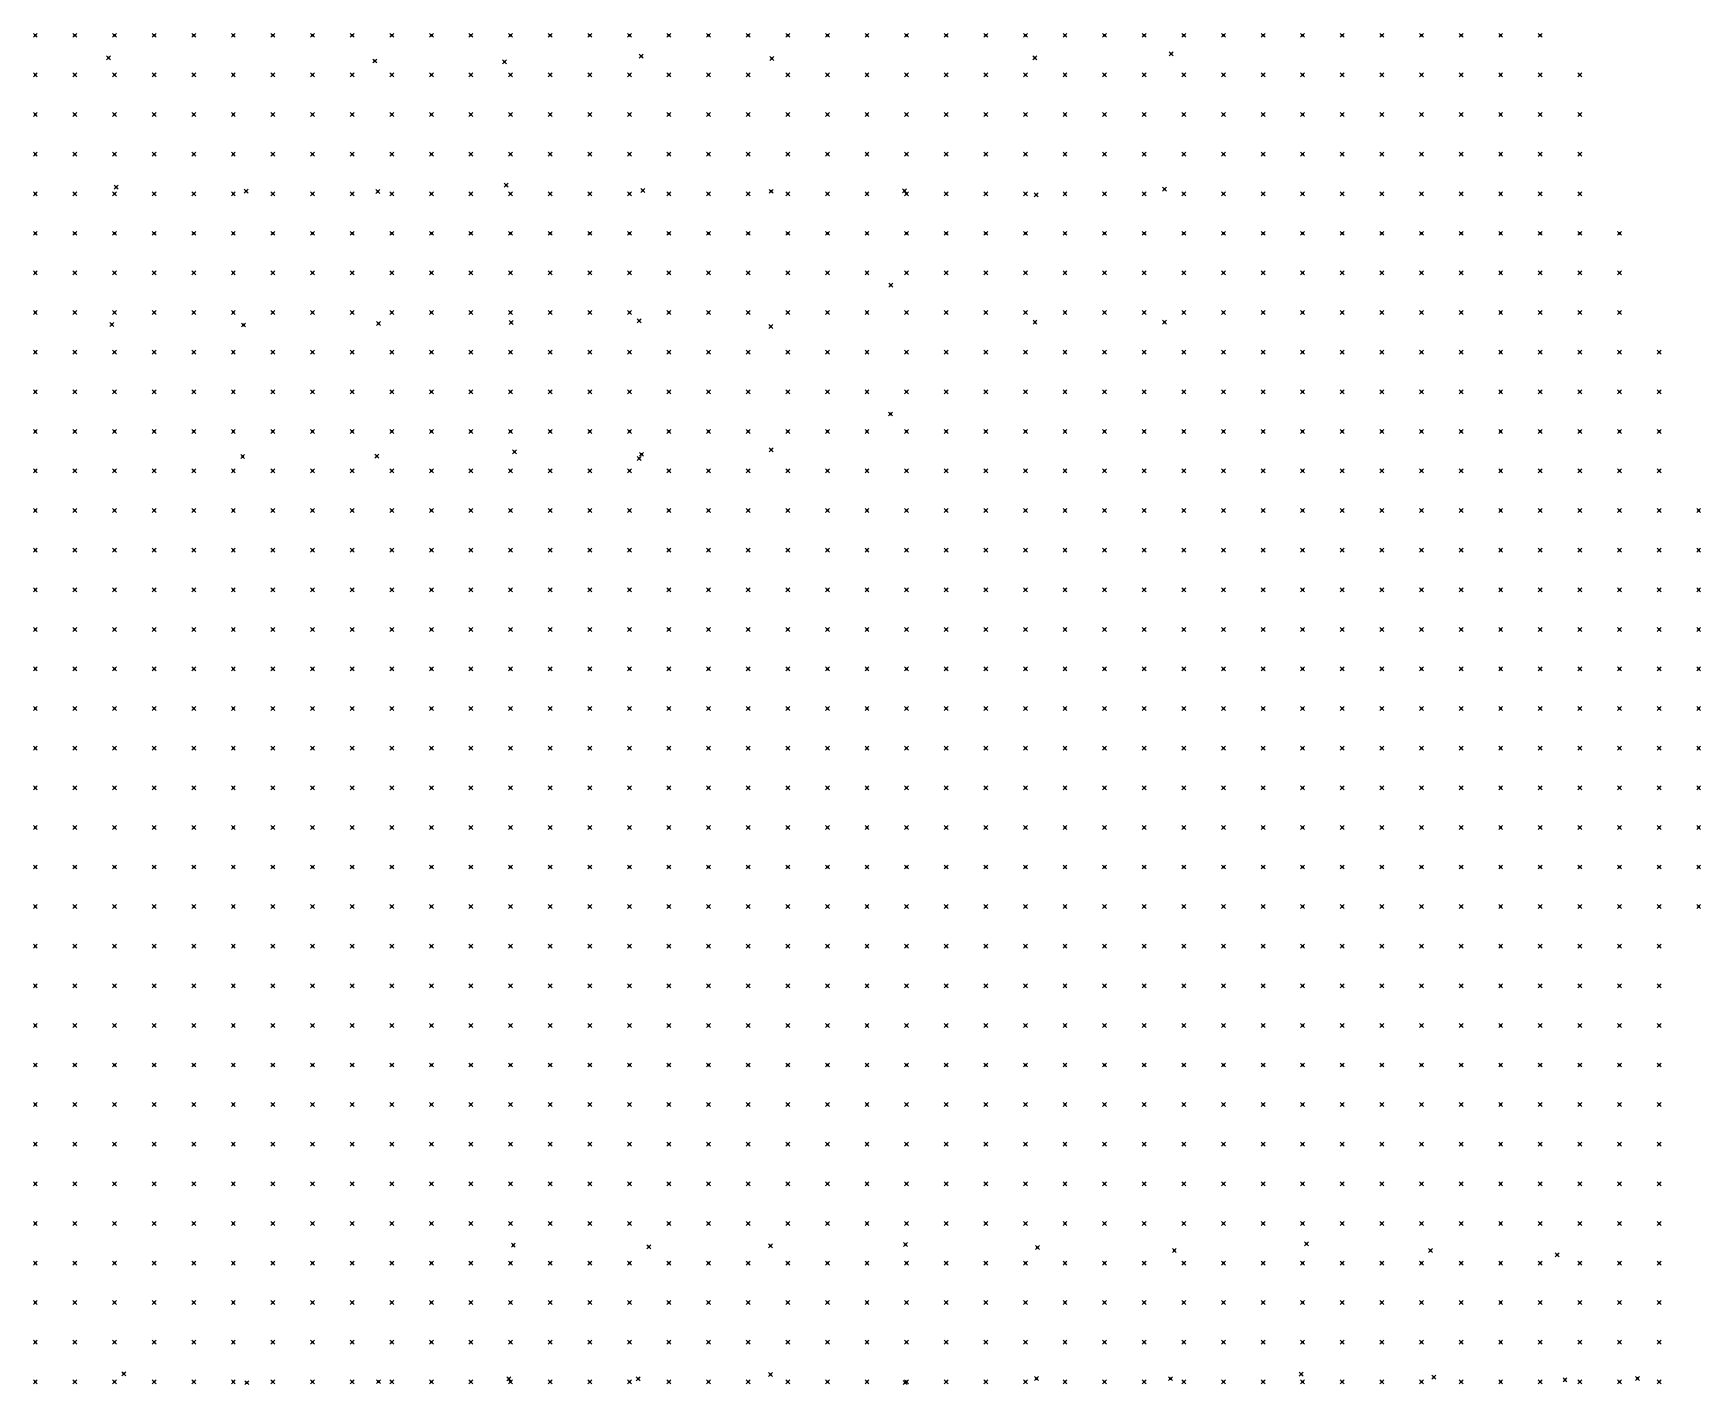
# Model space of a CAD drawing. Header units: metres. Extents: x 441556 to 446409, y 432338 to 461058.
# Drawn here: x 443396.5 to 443522.8, y 448149.8 to 448252.1 of the extents above; entities that cross this region are included whole.
import ezdxf

# ---------------------------------------------------------------- set-up
doc = ezdxf.new("R2010")
doc.units = ezdxf.units.M
doc.header["$MEASUREMENT"] = 0
doc.header["$PDMODE"] = 35
doc.header["$PDSIZE"] = 0.15
doc.layers.add('DTM-NOK-RevN_LIDAR_co_lidar', color=91, linetype='Continuous', lineweight=0)
doc.layers.add('DTM-NOK-RevN_RTK', color=32, linetype='Continuous', lineweight=0)

msp = doc.modelspace()

# ---------------------------------------------------------------- linework, layer by layer
at = {"layer": 'DTM-NOK-RevN_LIDAR_co_lidar'}
for p in [(443396.695, 448251.968, 361.968), (443399.694, 448251.968, 363.061), (443402.693, 448251.968, 364.188), (443405.693, 448251.968, 365.464), (443408.692, 448251.968, 366.957), (443411.691, 448251.968, 368.564), (443414.691, 448251.968, 370.202), (443417.69, 448251.968, 371.798), (443420.689, 448251.968, 373.206), (443423.689, 448251.968, 374.307), (443426.688, 448251.968, 375.161), (443429.687, 448251.968, 375.958), (443432.687, 448251.968, 376.821), (443435.686, 448251.968, 377.701), (443438.685, 448251.968, 378.447), (443441.685, 448251.968, 379.208), (443444.684, 448251.968, 379.969), (443447.683, 448251.968, 380.744), (443450.683, 448251.968, 381.725), (443453.682, 448251.968, 382.54), (443456.681, 448251.968, 383.34), (443459.681, 448251.968, 384.156), (443462.68, 448251.968, 384.916), (443465.679, 448251.968, 385.804), (443468.679, 448251.968, 386.634), (443471.678, 448251.968, 387.516), (443474.677, 448251.968, 388.41), (443477.677, 448251.968, 389.252), (443480.676, 448251.968, 390.251), (443483.675, 448251.968, 391.274), (443486.675, 448251.968, 392.497), (443489.674, 448251.968, 393.888), (443492.674, 448251.968, 394.958), (443495.673, 448251.968, 396.043), (443498.672, 448251.968, 397.14), (443501.672, 448251.968, 398.194), (443504.671, 448251.968, 399.199), (443507.67, 448251.968, 399.999), (443510.67, 448251.968, 400.725), (443396.695, 448248.969, 362.081), (443399.694, 448248.969, 363.104), (443402.693, 448248.969, 364.262), (443405.693, 448248.969, 365.648), (443408.692, 448248.969, 367.174), (443411.691, 448248.969, 368.805), (443414.691, 448248.969, 370.52), (443417.69, 448248.969, 372.075), (443420.689, 448248.969, 373.272), (443423.689, 448248.969, 374.31), (443426.688, 448248.969, 375.316), (443429.687, 448248.969, 376.207), (443432.687, 448248.969, 377.141), (443435.686, 448248.969, 377.954), (443438.685, 448248.969, 378.751), (443441.685, 448248.969, 379.498), (443444.684, 448248.969, 380.206), (443447.683, 448248.969, 381.096), (443450.683, 448248.969, 381.969), (443453.682, 448248.969, 382.766), (443456.681, 448248.969, 383.62), (443459.681, 448248.969, 384.504), (443462.68, 448248.969, 385.383), (443465.679, 448248.969, 386.327), (443468.679, 448248.969, 387.163), (443471.678, 448248.969, 387.996), (443474.677, 448248.969, 388.905), (443477.677, 448248.969, 389.796), (443480.676, 448248.969, 390.928), (443483.675, 448248.969, 392.151), (443486.675, 448248.969, 393.239), (443489.674, 448248.969, 394.371), (443492.674, 448248.969, 395.55), (443495.673, 448248.969, 396.703), (443498.672, 448248.969, 397.848), (443501.672, 448248.969, 398.843), (443504.671, 448248.969, 399.667), (443507.67, 448248.969, 400.102), (443510.67, 448248.969, 400.92), (443513.669, 448248.969, 401.935), (443396.695, 448245.969, 362.245), (443399.694, 448245.969, 363.327), (443402.693, 448245.969, 364.56), (443405.693, 448245.969, 365.959), (443408.692, 448245.969, 367.392), (443411.691, 448245.969, 368.949), (443414.691, 448245.969, 370.599), (443417.69, 448245.969, 372.035), (443420.689, 448245.969, 373.174), (443423.689, 448245.969, 374.219), (443426.688, 448245.969, 375.229), (443429.687, 448245.969, 376.195), (443432.687, 448245.969, 377.198), (443435.686, 448245.969, 378.085), (443438.685, 448245.969, 378.915), (443441.685, 448245.969, 379.717), (443444.684, 448245.969, 380.579), (443447.683, 448245.969, 381.411), (443450.683, 448245.969, 382.376), (443453.682, 448245.969, 383.097), (443456.681, 448245.969, 383.952), (443459.681, 448245.969, 384.868), (443462.68, 448245.969, 385.82), (443465.679, 448245.969, 386.747), (443468.679, 448245.969, 387.672), (443471.678, 448245.969, 388.65), (443474.677, 448245.969, 389.637), (443477.677, 448245.969, 390.657), (443480.676, 448245.969, 391.797), (443483.675, 448245.969, 392.92), (443486.675, 448245.969, 393.973), (443489.674, 448245.969, 395.098), (443492.674, 448245.969, 396.239), (443495.673, 448245.969, 397.295), (443498.672, 448245.969, 398.338), (443501.672, 448245.969, 399.162), (443504.671, 448245.969, 399.618), (443507.67, 448245.969, 400.354), (443510.67, 448245.969, 401.493), (443513.669, 448245.969, 402.369), (443396.695, 448242.97, 362.599), (443399.694, 448242.97, 363.71), (443402.693, 448242.97, 364.953), (443405.693, 448242.97, 366.307), (443408.692, 448242.97, 367.649), (443411.691, 448242.97, 369.086), (443414.691, 448242.97, 370.545), (443417.69, 448242.97, 371.836), (443420.689, 448242.97, 372.945), (443423.689, 448242.97, 373.966), (443426.688, 448242.97, 374.973), (443429.687, 448242.97, 376.028), (443432.687, 448242.97, 377.165), (443435.686, 448242.97, 378.269), (443438.685, 448242.97, 379.217), (443441.685, 448242.97, 380.095), (443444.684, 448242.97, 380.863), (443447.683, 448242.97, 381.751), (443450.683, 448242.97, 382.699), (443453.682, 448242.97, 383.561), (443456.681, 448242.97, 384.436), (443459.681, 448242.97, 385.393), (443462.68, 448242.97, 386.36), (443465.679, 448242.97, 387.298), (443468.679, 448242.97, 388.265), (443471.678, 448242.97, 389.216), (443474.677, 448242.97, 390.275), (443477.677, 448242.97, 391.386), (443480.676, 448242.97, 392.503), (443483.675, 448242.97, 393.584), (443486.675, 448242.97, 394.638), (443489.674, 448242.97, 395.726), (443492.674, 448242.97, 396.797), (443495.673, 448242.97, 397.732), (443498.672, 448242.97, 398.446), (443501.672, 448242.97, 399.069), (443504.671, 448242.97, 400.009), (443507.67, 448242.97, 401.082), (443510.67, 448242.97, 402.024), (443513.669, 448242.97, 402.747), (443396.695, 448239.971, 362.861), (443399.694, 448239.971, 364.025), (443402.693, 448239.971, 365.306), (443405.693, 448239.971, 366.594), (443408.692, 448239.971, 367.864), (443411.691, 448239.971, 369.13), (443414.691, 448239.971, 370.409), (443417.69, 448239.971, 371.608), (443420.689, 448239.971, 372.677), (443423.689, 448239.971, 373.689), (443426.688, 448239.971, 374.686), (443429.687, 448239.971, 375.728), (443432.687, 448239.971, 376.954), (443435.686, 448239.971, 378.315), (443438.685, 448239.971, 379.42), (443441.685, 448239.971, 380.425), (443444.684, 448239.971, 381.341), (443447.683, 448239.971, 382.23), (443450.683, 448239.971, 383.065), (443453.682, 448239.971, 383.925), (443456.681, 448239.971, 384.804), (443459.681, 448239.971, 385.773), (443462.68, 448239.971, 386.804), (443465.679, 448239.971, 387.906), (443468.679, 448239.971, 388.913), (443471.678, 448239.971, 389.832), (443474.677, 448239.971, 390.895), (443477.677, 448239.971, 392.036), (443480.676, 448239.971, 393.143), (443483.675, 448239.971, 394.204), (443486.675, 448239.971, 395.2), (443489.674, 448239.971, 396.152), (443492.674, 448239.971, 397.045), (443495.673, 448239.971, 397.746), (443498.672, 448239.971, 398.494), (443501.672, 448239.971, 399.738), (443504.671, 448239.971, 400.736), (443507.67, 448239.971, 401.654), (443510.67, 448239.971, 402.397), (443513.669, 448239.971, 402.999), (443396.695, 448236.971, 363.103), (443399.694, 448236.971, 364.37), (443402.693, 448236.971, 365.654), (443405.693, 448236.971, 366.833), (443408.692, 448236.971, 368.027), (443411.691, 448236.971, 369.203), (443414.691, 448236.971, 370.383), (443417.69, 448236.971, 371.466), (443420.689, 448236.971, 372.434), (443423.689, 448236.971, 373.422), (443426.688, 448236.971, 374.459), (443429.687, 448236.971, 375.546), (443432.687, 448236.971, 376.787), (443435.686, 448236.971, 378.308), (443438.685, 448236.971, 379.569), (443441.685, 448236.971, 380.775), (443444.684, 448236.971, 381.759), (443447.683, 448236.971, 382.611), (443450.683, 448236.971, 383.433), (443453.682, 448236.971, 384.309), (443456.681, 448236.971, 385.358), (443459.681, 448236.971, 386.301), (443462.68, 448236.971, 387.425), (443465.679, 448236.971, 388.538), (443468.679, 448236.971, 389.572), (443471.678, 448236.971, 390.53), (443474.677, 448236.971, 391.588), (443477.677, 448236.971, 392.674), (443480.676, 448236.971, 393.711), (443483.675, 448236.971, 394.657), (443486.675, 448236.971, 395.542), (443489.674, 448236.971, 396.365), (443492.674, 448236.971, 397.023), (443495.673, 448236.971, 397.757), (443498.672, 448236.971, 398.927), (443501.672, 448236.971, 400.199), (443504.671, 448236.971, 401.117), (443507.67, 448236.971, 401.871), (443510.67, 448236.971, 402.592), (443513.669, 448236.971, 403.23), (443516.668, 448236.971, 403.825), (443396.695, 448233.972, 363.188), (443399.694, 448233.972, 364.519), (443402.693, 448233.972, 365.802), (443405.693, 448233.972, 366.887), (443408.692, 448233.972, 368.025), (443411.691, 448233.972, 369.239), (443414.691, 448233.972, 370.431), (443417.69, 448233.972, 371.459), (443420.689, 448233.972, 372.387), (443423.689, 448233.972, 373.345), (443426.688, 448233.972, 374.385), (443429.687, 448233.972, 375.563), (443432.687, 448233.972, 376.813), (443435.686, 448233.972, 378.361), (443438.685, 448233.972, 379.855), (443441.685, 448233.972, 381.112), (443444.684, 448233.972, 382.188), (443447.683, 448233.972, 382.979), (443450.683, 448233.972, 383.797), (443453.682, 448233.972, 384.759), (443456.681, 448233.972, 385.862), (443459.681, 448233.972, 386.918), (443462.68, 448233.972, 388.113), (443465.679, 448233.972, 389.19), (443468.679, 448233.972, 390.18), (443471.678, 448233.972, 391.129), (443474.677, 448233.972, 392.093), (443477.677, 448233.972, 393.137), (443480.676, 448233.972, 394.137), (443483.675, 448233.972, 394.981), (443486.675, 448233.972, 395.812), (443489.674, 448233.972, 396.472), (443492.674, 448233.972, 396.975), (443495.673, 448233.972, 398.029), (443498.672, 448233.972, 399.372), (443501.672, 448233.972, 400.401), (443504.671, 448233.972, 401.256), (443507.67, 448233.972, 401.961), (443510.67, 448233.972, 402.633), (443513.669, 448233.972, 403.329), (443516.668, 448233.972, 403.979), (443396.695, 448230.973, 363.138), (443399.694, 448230.973, 364.494), (443402.693, 448230.973, 365.736), (443405.693, 448230.973, 366.87), (443408.692, 448230.973, 368.069), (443411.691, 448230.973, 369.373), (443414.691, 448230.973, 370.637), (443417.69, 448230.973, 371.702), (443420.689, 448230.973, 372.729), (443423.689, 448230.973, 373.831), (443426.688, 448230.973, 374.89), (443429.687, 448230.973, 376.03), (443432.687, 448230.973, 377.378), (443435.686, 448230.973, 378.875), (443438.685, 448230.973, 380.314), (443441.685, 448230.973, 381.395), (443444.684, 448230.973, 382.543), (443447.683, 448230.973, 383.396), (443450.683, 448230.973, 384.261), (443453.682, 448230.973, 385.242), (443456.681, 448230.973, 386.264), (443459.681, 448230.973, 387.379), (443462.68, 448230.973, 388.586), (443465.679, 448230.973, 389.673), (443468.679, 448230.973, 390.659), (443471.678, 448230.973, 391.503), (443474.677, 448230.973, 392.388), (443477.677, 448230.973, 393.421), (443480.676, 448230.973, 394.386), (443483.675, 448230.973, 395.164), (443486.675, 448230.973, 395.937), (443489.674, 448230.973, 396.513), (443492.674, 448230.973, 397.084), (443495.673, 448230.973, 398.353), (443498.672, 448230.973, 399.452), (443501.672, 448230.973, 400.362), (443504.671, 448230.973, 401.2), (443507.67, 448230.973, 401.962), (443510.67, 448230.973, 402.697), (443513.669, 448230.973, 403.358), (443516.668, 448230.973, 403.976), (443396.695, 448227.973, 362.71), (443399.694, 448227.973, 364.321), (443402.693, 448227.973, 365.67), (443405.693, 448227.973, 366.934), (443408.692, 448227.973, 368.233), (443411.691, 448227.973, 369.675), (443414.691, 448227.973, 371.092), (443417.69, 448227.973, 372.316), (443420.689, 448227.973, 373.529), (443423.689, 448227.973, 374.756), (443426.688, 448227.973, 375.792), (443429.687, 448227.973, 376.831), (443432.687, 448227.973, 378.12), (443435.686, 448227.973, 379.5), (443438.685, 448227.973, 380.718), (443441.685, 448227.973, 381.711), (443444.684, 448227.973, 382.78), (443447.683, 448227.973, 383.714), (443450.683, 448227.973, 384.571), (443453.682, 448227.973, 385.497), (443456.681, 448227.973, 386.527), (443459.681, 448227.973, 387.543), (443462.68, 448227.973, 388.877), (443465.679, 448227.973, 389.919), (443468.679, 448227.973, 390.828), (443471.678, 448227.973, 391.602), (443474.677, 448227.973, 392.449), (443477.677, 448227.973, 393.416), (443480.676, 448227.973, 394.368), (443483.675, 448227.973, 395.254), (443486.675, 448227.973, 395.946), (443489.674, 448227.973, 396.406), (443492.674, 448227.973, 397.149), (443495.673, 448227.973, 398.328), (443498.672, 448227.973, 399.171), (443501.672, 448227.973, 400.054), (443504.671, 448227.973, 400.95), (443507.67, 448227.973, 401.792), (443510.67, 448227.973, 402.638), (443513.669, 448227.973, 403.301), (443516.668, 448227.973, 403.859), (443519.668, 448227.973, 404.397), (443396.695, 448224.974, 362.127), (443399.694, 448224.974, 364.067), (443402.693, 448224.974, 365.587), (443405.693, 448224.974, 367.024), (443408.692, 448224.974, 368.47), (443411.691, 448224.974, 370.09), (443414.691, 448224.974, 371.698), (443417.69, 448224.974, 373.095), (443420.689, 448224.974, 374.362), (443423.689, 448224.974, 375.53), (443426.688, 448224.974, 376.538), (443429.687, 448224.974, 377.517), (443432.687, 448224.974, 378.654), (443435.686, 448224.974, 379.825), (443438.685, 448224.974, 380.785), (443441.685, 448224.974, 381.747), (443444.684, 448224.974, 382.723), (443447.683, 448224.974, 383.671), (443450.683, 448224.974, 384.495), (443453.682, 448224.974, 385.397), (443456.681, 448224.974, 386.384), (443459.681, 448224.974, 387.33), (443462.68, 448224.974, 388.488), (443465.679, 448224.974, 389.646), (443468.679, 448224.974, 390.464), (443471.678, 448224.974, 391.214), (443474.677, 448224.974, 392.111), (443477.677, 448224.974, 393.086), (443480.676, 448224.974, 394.062), (443483.675, 448224.974, 395.079), (443486.675, 448224.974, 395.734), (443489.674, 448224.974, 396.097), (443492.674, 448224.974, 396.869), (443495.673, 448224.974, 397.673), (443498.672, 448224.974, 398.138), (443501.672, 448224.974, 398.895), (443504.671, 448224.974, 400.062), (443507.67, 448224.974, 401.249), (443510.67, 448224.974, 402.319), (443513.669, 448224.974, 403.089), (443516.668, 448224.974, 403.671), (443519.668, 448224.974, 404.069), (443396.695, 448221.975, 361.548), (443399.694, 448221.975, 363.818), (443402.693, 448221.975, 365.659), (443405.693, 448221.975, 367.253), (443408.692, 448221.975, 368.855), (443411.691, 448221.975, 370.626), (443414.691, 448221.975, 372.337), (443417.69, 448221.975, 373.761), (443420.689, 448221.975, 374.938), (443423.689, 448221.975, 375.949), (443426.688, 448221.975, 376.823), (443429.687, 448221.975, 377.7), (443432.687, 448221.975, 378.717), (443435.686, 448221.975, 379.661), (443438.685, 448221.975, 380.518), (443441.685, 448221.975, 381.39), (443444.684, 448221.975, 382.163), (443447.683, 448221.975, 382.973), (443450.683, 448221.975, 383.598), (443453.682, 448221.975, 384.556), (443456.681, 448221.975, 385.416), (443459.681, 448221.975, 386.336), (443462.68, 448221.975, 387.282), (443465.679, 448221.975, 388.377), (443468.679, 448221.975, 389.293), (443471.678, 448221.975, 390.193), (443474.677, 448221.975, 391.201), (443477.677, 448221.975, 392.244), (443480.676, 448221.975, 393.303), (443483.675, 448221.975, 394.418), (443486.675, 448221.975, 395.119), (443489.674, 448221.975, 395.46), (443492.674, 448221.975, 396.093), (443495.673, 448221.975, 396.676), (443498.672, 448221.975, 397.092), (443501.672, 448221.975, 397.69), (443504.671, 448221.975, 398.746), (443507.67, 448221.975, 400.089), (443510.67, 448221.975, 401.725), (443513.669, 448221.975, 402.557), (443516.668, 448221.975, 403.149), (443519.668, 448221.975, 403.41), (443396.695, 448218.975, 360.894), (443399.694, 448218.975, 363.443), (443402.693, 448218.975, 365.714), (443405.693, 448218.975, 367.623), (443408.692, 448218.975, 369.378), (443411.691, 448218.975, 371.196), (443414.691, 448218.975, 372.82), (443417.69, 448218.975, 374.078), (443420.689, 448218.975, 375.08), (443423.689, 448218.975, 375.83), (443426.688, 448218.975, 376.373), (443429.687, 448218.975, 376.993), (443432.687, 448218.975, 377.809), (443435.686, 448218.975, 378.733), (443438.685, 448218.975, 379.851), (443441.685, 448218.975, 380.591), (443444.684, 448218.975, 380.945), (443447.683, 448218.975, 381.357), (443450.683, 448218.975, 381.762), (443453.682, 448218.975, 382.792), (443456.681, 448218.975, 383.496), (443459.681, 448218.975, 384.517), (443462.68, 448218.975, 385.417), (443465.679, 448218.975, 386.302), (443468.679, 448218.975, 387.376), (443471.678, 448218.975, 388.401), (443474.677, 448218.975, 389.606), (443477.677, 448218.975, 390.82), (443480.676, 448218.975, 392.022), (443483.675, 448218.975, 393.187), (443486.675, 448218.975, 393.99), (443489.674, 448218.975, 394.47), (443492.674, 448218.975, 394.967), (443495.673, 448218.975, 395.544), (443498.672, 448218.975, 396.254), (443501.672, 448218.975, 396.943), (443504.671, 448218.975, 397.811), (443507.67, 448218.975, 399.064), (443510.67, 448218.975, 400.894), (443513.669, 448218.975, 401.665), (443516.668, 448218.975, 402.148), (443519.668, 448218.975, 402.164), (443396.695, 448215.976, 360.409), (443399.694, 448215.976, 362.955), (443402.693, 448215.976, 365.479), (443405.693, 448215.976, 367.813), (443408.692, 448215.976, 369.748), (443411.691, 448215.976, 371.466), (443414.691, 448215.976, 372.776), (443417.69, 448215.976, 373.677), (443420.689, 448215.976, 374.355), (443423.689, 448215.976, 374.762), (443426.688, 448215.976, 374.965), (443429.687, 448215.976, 375.267), (443432.687, 448215.976, 375.898), (443435.686, 448215.976, 376.97), (443438.685, 448215.976, 378.183), (443441.685, 448215.976, 378.82), (443444.684, 448215.976, 378.851), (443447.683, 448215.976, 378.872), (443450.683, 448215.976, 379.455), (443453.682, 448215.976, 380.561), (443456.681, 448215.976, 381.081), (443459.681, 448215.976, 382.167), (443462.68, 448215.976, 382.978), (443465.679, 448215.976, 383.961), (443468.679, 448215.976, 385.073), (443471.678, 448215.976, 386.054), (443474.677, 448215.976, 387.474), (443477.677, 448215.976, 388.963), (443480.676, 448215.976, 390.272), (443483.675, 448215.976, 391.37), (443486.675, 448215.976, 392.301), (443489.674, 448215.976, 393.065), (443492.674, 448215.976, 393.578), (443495.673, 448215.976, 394.172), (443498.672, 448215.976, 394.935), (443501.672, 448215.976, 395.818), (443504.671, 448215.976, 397.024), (443507.67, 448215.976, 398.494), (443510.67, 448215.976, 399.879), (443513.669, 448215.976, 400.608), (443516.668, 448215.976, 400.814), (443519.668, 448215.976, 400.475), (443522.667, 448215.976, 400.038), (443396.695, 448212.977, 360.032), (443399.694, 448212.977, 362.53), (443402.693, 448212.977, 365.271), (443405.693, 448212.977, 367.739), (443408.692, 448212.977, 369.658), (443411.691, 448212.977, 371.02), (443414.691, 448212.977, 371.809), (443417.69, 448212.977, 372.285), (443420.689, 448212.977, 372.643), (443423.689, 448212.977, 372.786), (443426.688, 448212.977, 372.8), (443429.687, 448212.977, 372.968), (443432.687, 448212.977, 373.485), (443435.686, 448212.977, 374.518), (443438.685, 448212.977, 375.437), (443441.685, 448212.977, 376.109), (443444.684, 448212.977, 376.117), (443447.683, 448212.977, 376.006), (443450.683, 448212.977, 376.915), (443453.682, 448212.977, 377.983), (443456.681, 448212.977, 378.591), (443459.681, 448212.977, 379.547), (443462.68, 448212.977, 380.43), (443465.679, 448212.977, 381.504), (443468.679, 448212.977, 382.526), (443471.678, 448212.977, 383.709), (443474.677, 448212.977, 385.202), (443477.677, 448212.977, 386.744), (443480.676, 448212.977, 388.035), (443483.675, 448212.977, 389.151), (443486.675, 448212.977, 390.174), (443489.674, 448212.977, 391.015), (443492.674, 448212.977, 391.765), (443495.673, 448212.977, 392.607), (443498.672, 448212.977, 393.566), (443501.672, 448212.977, 394.627), (443504.671, 448212.977, 395.868), (443507.67, 448212.977, 397.36), (443510.67, 448212.977, 398.677), (443513.669, 448212.977, 399.356), (443516.668, 448212.977, 399.173), (443519.668, 448212.977, 398.483), (443522.667, 448212.977, 397.971), (443396.695, 448209.977, 359.015), (443399.694, 448209.977, 361.56), (443402.693, 448209.977, 364.386), (443405.693, 448209.977, 367.17), (443408.692, 448209.977, 368.94), (443411.691, 448209.977, 369.58), (443414.691, 448209.977, 369.731), (443417.69, 448209.977, 369.867), (443420.689, 448209.977, 369.974), (443423.689, 448209.977, 370.043), (443426.688, 448209.977, 370.179), (443429.687, 448209.977, 370.33), (443432.687, 448209.977, 370.666), (443435.686, 448209.977, 371.481), (443438.685, 448209.977, 372.416), (443441.685, 448209.977, 373.106), (443444.684, 448209.977, 373.312), (443447.683, 448209.977, 373.205), (443450.683, 448209.977, 374.268), (443453.682, 448209.977, 375.165), (443456.681, 448209.977, 376.047), (443459.681, 448209.977, 377.203), (443462.68, 448209.977, 377.767), (443465.679, 448209.977, 378.924), (443468.679, 448209.977, 379.907), (443471.678, 448209.977, 381.23), (443474.677, 448209.977, 382.871), (443477.677, 448209.977, 384.424), (443480.676, 448209.977, 385.657), (443483.675, 448209.977, 386.834), (443486.675, 448209.977, 387.836), (443489.674, 448209.977, 388.692), (443492.674, 448209.977, 389.777), (443495.673, 448209.977, 390.698), (443498.672, 448209.977, 391.734), (443501.672, 448209.977, 393.202), (443504.671, 448209.977, 394.647), (443507.67, 448209.977, 396.047), (443510.67, 448209.977, 397.327), (443513.669, 448209.977, 397.747), (443516.668, 448209.977, 397.079), (443519.668, 448209.977, 396.118), (443522.667, 448209.977, 395.227), (443396.695, 448206.978, 357.089), (443399.694, 448206.978, 359.572), (443402.693, 448206.978, 362.274), (443405.693, 448206.978, 365.464), (443408.692, 448206.978, 367.297), (443411.691, 448206.978, 367.287), (443414.691, 448206.978, 366.869), (443417.69, 448206.978, 366.54), (443420.689, 448206.978, 366.405), (443423.689, 448206.978, 366.787), (443426.688, 448206.978, 367.132), (443429.687, 448206.978, 367.077), (443432.687, 448206.978, 367.348), (443435.686, 448206.978, 368.064), (443438.685, 448206.978, 369.006), (443441.685, 448206.978, 369.751), (443444.684, 448206.978, 370.184), (443447.683, 448206.978, 370.569), (443450.683, 448206.978, 371.486), (443453.682, 448206.978, 372.767), (443456.681, 448206.978, 373.586), (443459.681, 448206.978, 374.565), (443462.68, 448206.978, 375.243), (443465.679, 448206.978, 376.001), (443468.679, 448206.978, 377.434), (443471.678, 448206.978, 378.804), (443474.677, 448206.978, 380.28), (443477.677, 448206.978, 381.853), (443480.676, 448206.978, 383.338), (443483.675, 448206.978, 384.625), (443486.675, 448206.978, 385.608), (443489.674, 448206.978, 386.614), (443492.674, 448206.978, 387.812), (443495.673, 448206.978, 388.797), (443498.672, 448206.978, 389.968), (443501.672, 448206.978, 391.535), (443504.671, 448206.978, 393.093), (443507.67, 448206.978, 394.632), (443510.67, 448206.978, 395.847), (443513.669, 448206.978, 395.889), (443516.668, 448206.978, 394.644), (443519.668, 448206.978, 393.384), (443522.667, 448206.978, 392.285), (443396.695, 448203.979, 356.188), (443399.694, 448203.979, 358.183), (443402.693, 448203.979, 360.263), (443405.693, 448203.979, 362.775), (443408.692, 448203.979, 364.511), (443411.691, 448203.979, 364.293), (443414.691, 448203.979, 363.464), (443417.69, 448203.979, 362.875), (443420.689, 448203.979, 363.023), (443423.689, 448203.979, 363.811), (443426.688, 448203.979, 363.968), (443429.687, 448203.979, 363.669), (443432.687, 448203.979, 363.907), (443435.686, 448203.979, 364.921), (443438.685, 448203.979, 366.084), (443441.685, 448203.979, 366.654), (443444.684, 448203.979, 367.476), (443447.683, 448203.979, 368.482), (443450.683, 448203.979, 369.489), (443453.682, 448203.979, 370.896), (443456.681, 448203.979, 371.484), (443459.681, 448203.979, 372.698), (443462.68, 448203.979, 373.531), (443465.679, 448203.979, 374.435), (443468.679, 448203.979, 375.658), (443471.678, 448203.979, 376.829), (443474.677, 448203.979, 378.007), (443477.677, 448203.979, 379.529), (443480.676, 448203.979, 381.2), (443483.675, 448203.979, 382.454), (443486.675, 448203.979, 383.423), (443489.674, 448203.979, 384.551), (443492.674, 448203.979, 385.734), (443495.673, 448203.979, 386.904), (443498.672, 448203.979, 388.259), (443501.672, 448203.979, 389.768), (443504.671, 448203.979, 391.1), (443507.67, 448203.979, 392.596), (443510.67, 448203.979, 394.305), (443513.669, 448203.979, 393.625), (443516.668, 448203.979, 392.111), (443519.668, 448203.979, 391.022), (443522.667, 448203.979, 390.782), (443396.695, 448200.979, 355.23), (443399.694, 448200.979, 356.791), (443402.693, 448200.979, 358.088), (443405.693, 448200.979, 359.527), (443408.692, 448200.979, 360.555), (443411.691, 448200.979, 360.362), (443414.691, 448200.979, 360.027), (443417.69, 448200.979, 359.84), (443420.689, 448200.979, 360.027), (443423.689, 448200.979, 360.87), (443426.688, 448200.979, 361.366), (443429.687, 448200.979, 361.498), (443432.687, 448200.979, 362.334), (443435.686, 448200.979, 363.668), (443438.685, 448200.979, 364.831), (443441.685, 448200.979, 366.137), (443444.684, 448200.979, 367.473), (443447.683, 448200.979, 368.503), (443450.683, 448200.979, 369.568), (443453.682, 448200.979, 370.646), (443456.681, 448200.979, 372.148), (443459.681, 448200.979, 373.594), (443462.68, 448200.979, 375.015), (443465.679, 448200.979, 375.798), (443468.679, 448200.979, 376.323), (443471.678, 448200.979, 376.649), (443474.677, 448200.979, 377.133), (443477.677, 448200.979, 378.031), (443480.676, 448200.979, 379.284), (443483.675, 448200.979, 380.466), (443486.675, 448200.979, 381.459), (443489.674, 448200.979, 382.406), (443492.674, 448200.979, 383.527), (443495.673, 448200.979, 384.862), (443498.672, 448200.979, 385.785), (443501.672, 448200.979, 387.193), (443504.671, 448200.979, 388.704), (443507.67, 448200.979, 390.282), (443510.67, 448200.979, 390.948), (443513.669, 448200.979, 390.736), (443516.668, 448200.979, 389.318), (443519.668, 448200.979, 389.493), (443522.667, 448200.979, 389.928), (443396.695, 448197.98, 354.301), (443399.694, 448197.98, 355.343), (443402.693, 448197.98, 356.17), (443405.693, 448197.98, 356.662), (443408.692, 448197.98, 357.064), (443411.691, 448197.98, 357.333), (443414.691, 448197.98, 357.559), (443417.69, 448197.98, 357.657), (443420.689, 448197.98, 358.025), (443423.689, 448197.98, 359.165), (443426.688, 448197.98, 360.604), (443429.687, 448197.98, 362.15), (443432.687, 448197.98, 364.252), (443435.686, 448197.98, 366.251), (443438.685, 448197.98, 367.832), (443441.685, 448197.98, 368.906), (443444.684, 448197.98, 370.339), (443447.683, 448197.98, 371.212), (443450.683, 448197.98, 372.39), (443453.682, 448197.98, 373.981), (443456.681, 448197.98, 375.369), (443459.681, 448197.98, 377.098), (443462.68, 448197.98, 378.18), (443465.679, 448197.98, 378.667), (443468.679, 448197.98, 378.93), (443471.678, 448197.98, 379.018), (443474.677, 448197.98, 378.705), (443477.677, 448197.98, 378.453), (443480.676, 448197.98, 378.546), (443483.675, 448197.98, 379.08), (443486.675, 448197.98, 380.022), (443489.674, 448197.98, 381.082), (443492.674, 448197.98, 382.152), (443495.673, 448197.98, 383.157), (443498.672, 448197.98, 383.818), (443501.672, 448197.98, 384.683), (443504.671, 448197.98, 386.532), (443507.67, 448197.98, 387.99), (443510.67, 448197.98, 388.926), (443513.669, 448197.98, 388.349), (443516.668, 448197.98, 388.191), (443519.668, 448197.98, 388.994), (443522.667, 448197.98, 390.064), (443396.695, 448194.98, 353.656), (443399.694, 448194.98, 354.029), (443402.693, 448194.98, 354.468), (443405.693, 448194.98, 354.841), (443408.692, 448194.98, 355.34), (443411.691, 448194.98, 355.795), (443414.691, 448194.98, 356.23), (443417.69, 448194.98, 356.996), (443420.689, 448194.98, 358.8), (443423.689, 448194.98, 361.267), (443426.688, 448194.98, 363.518), (443429.687, 448194.98, 365.744), (443432.687, 448194.98, 367.544), (443435.686, 448194.98, 369.211), (443438.685, 448194.98, 371.164), (443441.685, 448194.98, 372.688), (443444.684, 448194.98, 373.787), (443447.683, 448194.98, 376.138), (443450.683, 448194.98, 377.242), (443453.682, 448194.98, 377.951), (443456.681, 448194.98, 379.321), (443459.681, 448194.98, 380.466), (443462.68, 448194.98, 380.885), (443465.679, 448194.98, 381.412), (443468.679, 448194.98, 381.475), (443471.678, 448194.98, 381.613), (443474.677, 448194.98, 381.451), (443477.677, 448194.98, 381.027), (443480.676, 448194.98, 380.685), (443483.675, 448194.98, 380.6), (443486.675, 448194.98, 380.913), (443489.674, 448194.98, 381.25), (443492.674, 448194.98, 381.496), (443495.673, 448194.98, 382.262), (443498.672, 448194.98, 383.073), (443501.672, 448194.98, 383.818), (443504.671, 448194.98, 384.519), (443507.67, 448194.98, 385.495), (443510.67, 448194.98, 386.238), (443513.669, 448194.98, 387.036), (443516.668, 448194.98, 388.295), (443519.668, 448194.98, 389.445), (443522.667, 448194.98, 390.463), (443396.695, 448191.981, 352.816), (443399.694, 448191.981, 353.201), (443402.693, 448191.981, 353.629), (443405.693, 448191.981, 354.157), (443408.692, 448191.981, 354.744), (443411.691, 448191.981, 355.418), (443414.691, 448191.981, 356.261), (443417.69, 448191.981, 357.863), (443420.689, 448191.981, 360.409), (443423.689, 448191.981, 363.239), (443426.688, 448191.981, 365.66), (443429.687, 448191.981, 367.58), (443432.687, 448191.981, 369.561), (443435.686, 448191.981, 371.713), (443438.685, 448191.981, 374.015), (443441.685, 448191.981, 376.193), (443444.684, 448191.981, 378.245), (443447.683, 448191.981, 379.342), (443450.683, 448191.981, 380.351), (443453.682, 448191.981, 381.288), (443456.681, 448191.981, 382.306), (443459.681, 448191.981, 383.32), (443462.68, 448191.981, 384.008), (443465.679, 448191.981, 384.379), (443468.679, 448191.981, 384.124), (443471.678, 448191.981, 383.696), (443474.677, 448191.981, 383.245), (443477.677, 448191.981, 383.011), (443480.676, 448191.981, 382.934), (443483.675, 448191.981, 382.845), (443486.675, 448191.981, 382.862), (443489.674, 448191.981, 382.902), (443492.674, 448191.981, 382.785), (443495.673, 448191.981, 382.827), (443498.672, 448191.981, 383.199), (443501.672, 448191.981, 383.696), (443504.671, 448191.981, 384.161), (443507.67, 448191.981, 385.12), (443510.67, 448191.981, 386.437), (443513.669, 448191.981, 387.767), (443516.668, 448191.981, 389.008), (443519.668, 448191.981, 390.17), (443522.667, 448191.981, 391.17), (443396.695, 448188.982, 352.577), (443399.694, 448188.982, 353.047), (443402.693, 448188.982, 353.602), (443405.693, 448188.982, 354.208), (443408.692, 448188.982, 354.902), (443411.691, 448188.982, 355.732), (443414.691, 448188.982, 356.829), (443417.69, 448188.982, 358.971), (443420.689, 448188.982, 361.74), (443423.689, 448188.982, 364.278), (443426.688, 448188.982, 366.757), (443429.687, 448188.982, 369.013), (443432.687, 448188.982, 371.07), (443435.686, 448188.982, 373.443), (443438.685, 448188.982, 376.266), (443441.685, 448188.982, 378.368), (443444.684, 448188.982, 380.091), (443447.683, 448188.982, 381.304), (443450.683, 448188.982, 382.29), (443453.682, 448188.982, 383.427), (443456.681, 448188.982, 384.475), (443459.681, 448188.982, 384.789), (443462.68, 448188.982, 384.994), (443465.679, 448188.982, 385.477), (443468.679, 448188.982, 385.811), (443471.678, 448188.982, 385.685), (443474.677, 448188.982, 385.512), (443477.677, 448188.982, 385.469), (443480.676, 448188.982, 385.233), (443483.675, 448188.982, 384.987), (443486.675, 448188.982, 384.979), (443489.674, 448188.982, 385.071), (443492.674, 448188.982, 385.038), (443495.673, 448188.982, 385.091), (443498.672, 448188.982, 385.887), (443501.672, 448188.982, 386.183), (443504.671, 448188.982, 386.239), (443507.67, 448188.982, 387.127), (443510.67, 448188.982, 388.188), (443513.669, 448188.982, 389.313), (443516.668, 448188.982, 390.414), (443519.668, 448188.982, 391.446), (443522.667, 448188.982, 392.243), (443396.695, 448185.982, 352.548), (443399.694, 448185.982, 353.405), (443402.693, 448185.982, 354.098), (443405.693, 448185.982, 354.634), (443408.692, 448185.982, 355.165), (443411.691, 448185.982, 355.955), (443414.691, 448185.982, 357.184), (443417.69, 448185.982, 359.152), (443420.689, 448185.982, 361.792), (443423.689, 448185.982, 364.601), (443426.688, 448185.982, 367.296), (443429.687, 448185.982, 369.825), (443432.687, 448185.982, 372.274), (443435.686, 448185.982, 374.926), (443438.685, 448185.982, 377.509), (443441.685, 448185.982, 379.499), (443444.684, 448185.982, 381.242), (443447.683, 448185.982, 382.552), (443450.683, 448185.982, 383.602), (443453.682, 448185.982, 384.645), (443456.681, 448185.982, 385.372), (443459.681, 448185.982, 385.466), (443462.68, 448185.982, 386.273), (443465.679, 448185.982, 387.248), (443468.679, 448185.982, 387.246), (443471.678, 448185.982, 387.156), (443474.677, 448185.982, 387.151), (443477.677, 448185.982, 387.066), (443480.676, 448185.982, 387.107), (443483.675, 448185.982, 387.134), (443486.675, 448185.982, 387.203), (443489.674, 448185.982, 387.425), (443492.674, 448185.982, 387.631), (443495.673, 448185.982, 388.029), (443498.672, 448185.982, 388.312), (443501.672, 448185.982, 388.287), (443504.671, 448185.982, 388.552), (443507.67, 448185.982, 389.012), (443510.67, 448185.982, 389.44), (443513.669, 448185.982, 391.489), (443516.668, 448185.982, 392.601), (443519.668, 448185.982, 393.37), (443522.667, 448185.982, 394.19), (443396.695, 448182.983, 353.187), (443399.694, 448182.983, 353.869), (443402.693, 448182.983, 354.393), (443405.693, 448182.983, 354.83), (443408.692, 448182.983, 355.355), (443411.691, 448182.983, 356.221), (443414.691, 448182.983, 357.577), (443417.69, 448182.983, 359.425), (443420.689, 448182.983, 362.048), (443423.689, 448182.983, 365.184), (443426.688, 448182.983, 368.018), (443429.687, 448182.983, 370.61), (443432.687, 448182.983, 373.219), (443435.686, 448182.983, 375.628), (443438.685, 448182.983, 377.968), (443441.685, 448182.983, 379.987), (443444.684, 448182.983, 381.68), (443447.683, 448182.983, 382.853), (443450.683, 448182.983, 383.979), (443453.682, 448182.983, 385.216), (443456.681, 448182.983, 385.597), (443459.681, 448182.983, 386.428), (443462.68, 448182.983, 387.687), (443465.679, 448182.983, 388.578), (443468.679, 448182.983, 388.756), (443471.678, 448182.983, 388.879), (443474.677, 448182.983, 388.848), (443477.677, 448182.983, 388.654), (443480.676, 448182.983, 388.539), (443483.675, 448182.983, 388.662), (443486.675, 448182.983, 389.033), (443489.674, 448182.983, 389.456), (443492.674, 448182.983, 389.848), (443495.673, 448182.983, 390.246), (443498.672, 448182.983, 390.327), (443501.672, 448182.983, 390.252), (443504.671, 448182.983, 390.39), (443507.67, 448182.983, 391.026), (443510.67, 448182.983, 391.923), (443513.669, 448182.983, 393.561), (443516.668, 448182.983, 394.477), (443519.668, 448182.983, 395.314), (443396.695, 448179.984, 353.543), (443399.694, 448179.984, 354.13), (443402.693, 448179.984, 354.611), (443405.693, 448179.984, 355.024), (443408.692, 448179.984, 355.645), (443411.691, 448179.984, 356.88), (443414.691, 448179.984, 358.621), (443417.69, 448179.984, 360.643), (443420.689, 448179.984, 363.148), (443423.689, 448179.984, 365.961), (443426.688, 448179.984, 368.594), (443429.687, 448179.984, 371.066), (443432.687, 448179.984, 373.315), (443435.686, 448179.984, 375.51), (443438.685, 448179.984, 377.705), (443441.685, 448179.984, 379.82), (443444.684, 448179.984, 381.489), (443447.683, 448179.984, 382.843), (443450.683, 448179.984, 384.033), (443453.682, 448179.984, 385.167), (443456.681, 448179.984, 385.535), (443459.681, 448179.984, 387.053), (443462.68, 448179.984, 388.421), (443465.679, 448179.984, 389.224), (443468.679, 448179.984, 389.724), (443471.678, 448179.984, 390.088), (443474.677, 448179.984, 390.261), (443477.677, 448179.984, 390.242), (443480.676, 448179.984, 390.31), (443483.675, 448179.984, 390.573), (443486.675, 448179.984, 390.933), (443489.674, 448179.984, 391.544), (443492.674, 448179.984, 392.097), (443495.673, 448179.984, 392.129), (443498.672, 448179.984, 392.419), (443501.672, 448179.984, 392.598), (443504.671, 448179.984, 392.989), (443507.67, 448179.984, 393.469), (443510.67, 448179.984, 394.662), (443513.669, 448179.984, 395.517), (443516.668, 448179.984, 396.612), (443519.668, 448179.984, 397.514), (443396.695, 448176.984, 353.549), (443399.694, 448176.984, 354.392), (443402.693, 448176.984, 355.112), (443405.693, 448176.984, 355.76), (443408.692, 448176.984, 356.648), (443411.691, 448176.984, 358.287), (443414.691, 448176.984, 360.273), (443417.69, 448176.984, 362.251), (443420.689, 448176.984, 364.389), (443423.689, 448176.984, 366.721), (443426.688, 448176.984, 369.094), (443429.687, 448176.984, 371.336), (443432.687, 448176.984, 373.347), (443435.686, 448176.984, 375.445), (443438.685, 448176.984, 377.731), (443441.685, 448176.984, 379.692), (443444.684, 448176.984, 381.334), (443447.683, 448176.984, 382.711), (443450.683, 448176.984, 383.914), (443453.682, 448176.984, 384.931), (443456.681, 448176.984, 385.395), (443459.681, 448176.984, 387.054), (443462.68, 448176.984, 388.301), (443465.679, 448176.984, 389.227), (443468.679, 448176.984, 390.009), (443471.678, 448176.984, 390.61), (443474.677, 448176.984, 390.979), (443477.677, 448176.984, 391.219), (443480.676, 448176.984, 391.511), (443483.675, 448176.984, 391.825), (443486.675, 448176.984, 392.19), (443489.674, 448176.984, 392.823), (443492.674, 448176.984, 393.43), (443495.673, 448176.984, 393.66), (443498.672, 448176.984, 394.149), (443501.672, 448176.984, 394.818), (443504.671, 448176.984, 395.446), (443507.67, 448176.984, 396.045), (443510.67, 448176.984, 396.716), (443513.669, 448176.984, 397.547), (443516.668, 448176.984, 398.605), (443519.668, 448176.984, 399.419), (443396.695, 448173.985, 353.32), (443399.694, 448173.985, 354.517), (443402.693, 448173.985, 355.834), (443405.693, 448173.985, 356.99), (443408.692, 448173.985, 358.327), (443411.691, 448173.985, 360.182), (443414.691, 448173.985, 362.115), (443417.69, 448173.985, 363.905), (443420.689, 448173.985, 365.825), (443423.689, 448173.985, 367.802), (443426.688, 448173.985, 369.669), (443429.687, 448173.985, 371.657), (443432.687, 448173.985, 373.72), (443435.686, 448173.985, 375.721), (443438.685, 448173.985, 377.836), (443441.685, 448173.985, 379.57), (443444.684, 448173.985, 381.095), (443447.683, 448173.985, 382.315), (443450.683, 448173.985, 383.666), (443453.682, 448173.985, 384.642), (443456.681, 448173.985, 385.163), (443459.681, 448173.985, 386.69), (443462.68, 448173.985, 387.934), (443465.679, 448173.985, 388.984), (443468.679, 448173.985, 389.91), (443471.678, 448173.985, 390.635), (443474.677, 448173.985, 391.17), (443477.677, 448173.985, 391.611), (443480.676, 448173.985, 392.103), (443483.675, 448173.985, 392.648), (443486.675, 448173.985, 393.224), (443489.674, 448173.985, 393.922), (443492.674, 448173.985, 394.557), (443495.673, 448173.985, 394.92), (443498.672, 448173.985, 395.533), (443501.672, 448173.985, 396.451), (443504.671, 448173.985, 397.177), (443507.67, 448173.985, 397.865), (443510.67, 448173.985, 398.653), (443513.669, 448173.985, 399.619), (443516.668, 448173.985, 400.706), (443519.668, 448173.985, 401.315), (443396.695, 448170.986, 352.982), (443399.694, 448170.986, 354.283), (443402.693, 448170.986, 356.039), (443405.693, 448170.986, 357.67), (443408.692, 448170.986, 359.226), (443411.691, 448170.986, 360.98), (443414.691, 448170.986, 362.876), (443417.69, 448170.986, 364.798), (443420.689, 448170.986, 366.711), (443423.689, 448170.986, 368.56), (443426.688, 448170.986, 370.341), (443429.687, 448170.986, 372.136), (443432.687, 448170.986, 373.98), (443435.686, 448170.986, 375.815), (443438.685, 448170.986, 377.58), (443441.685, 448170.986, 379.233), (443444.684, 448170.986, 380.824), (443447.683, 448170.986, 382.021), (443450.683, 448170.986, 383.229), (443453.682, 448170.986, 384.316), (443456.681, 448170.986, 384.764), (443459.681, 448170.986, 386.262), (443462.68, 448170.986, 387.495), (443465.679, 448170.986, 388.566), (443468.679, 448170.986, 389.574), (443471.678, 448170.986, 390.381), (443474.677, 448170.986, 391.019), (443477.677, 448170.986, 391.625), (443480.676, 448170.986, 392.297), (443483.675, 448170.986, 393.04), (443486.675, 448170.986, 393.813), (443489.674, 448170.986, 394.614), (443492.674, 448170.986, 395.317), (443495.673, 448170.986, 395.883), (443498.672, 448170.986, 396.701), (443501.672, 448170.986, 397.582), (443504.671, 448170.986, 398.374), (443507.67, 448170.986, 399.318), (443510.67, 448170.986, 400.215), (443513.669, 448170.986, 401.251), (443516.668, 448170.986, 402.338), (443519.668, 448170.986, 403.477), (443396.695, 448167.986, 352.605), (443399.694, 448167.986, 353.949), (443402.693, 448167.986, 355.656), (443405.693, 448167.986, 357.453), (443408.692, 448167.986, 359.169), (443411.691, 448167.986, 360.91), (443414.691, 448167.986, 362.754), (443417.69, 448167.986, 364.686), (443420.689, 448167.986, 366.729), (443423.689, 448167.986, 368.771), (443426.688, 448167.986, 370.591), (443429.687, 448167.986, 372.223), (443432.687, 448167.986, 373.85), (443435.686, 448167.986, 375.516), (443438.685, 448167.986, 377.108), (443441.685, 448167.986, 378.796), (443444.684, 448167.986, 380.322), (443447.683, 448167.986, 381.563), (443450.683, 448167.986, 382.675), (443453.682, 448167.986, 383.821), (443456.681, 448167.986, 384.371), (443459.681, 448167.986, 385.756), (443462.68, 448167.986, 387.067), (443465.679, 448167.986, 388.182), (443468.679, 448167.986, 389.139), (443471.678, 448167.986, 389.956), (443474.677, 448167.986, 390.697), (443477.677, 448167.986, 391.437), (443480.676, 448167.986, 392.22), (443483.675, 448167.986, 393.097), (443486.675, 448167.986, 394.028), (443489.674, 448167.986, 394.904), (443492.674, 448167.986, 395.687), (443495.673, 448167.986, 396.47), (443498.672, 448167.986, 397.417), (443501.672, 448167.986, 398.39), (443504.671, 448167.986, 399.341), (443507.67, 448167.986, 400.482), (443510.67, 448167.986, 401.421), (443513.669, 448167.986, 402.469), (443516.668, 448167.986, 403.676), (443519.668, 448167.986, 405.154), (443396.695, 448164.987, 352.229), (443399.694, 448164.987, 353.712), (443402.693, 448164.987, 355.239), (443405.693, 448164.987, 356.978), (443408.692, 448164.987, 358.647), (443411.691, 448164.987, 360.284), (443414.691, 448164.987, 362.043), (443417.69, 448164.987, 363.942), (443420.689, 448164.987, 366.051), (443423.689, 448164.987, 368.167), (443426.688, 448164.987, 370.027), (443429.687, 448164.987, 371.804), (443432.687, 448164.987, 373.499), (443435.686, 448164.987, 375.089), (443438.685, 448164.987, 376.743), (443441.685, 448164.987, 378.389), (443444.684, 448164.987, 379.803), (443447.683, 448164.987, 381.095), (443450.683, 448164.987, 382.178), (443453.682, 448164.987, 383.324), (443456.681, 448164.987, 384.084), (443459.681, 448164.987, 385.055), (443462.68, 448164.987, 386.503), (443465.679, 448164.987, 387.721), (443468.679, 448164.987, 388.652), (443471.678, 448164.987, 389.493), (443474.677, 448164.987, 390.308), (443477.677, 448164.987, 391.102), (443480.676, 448164.987, 391.954), (443483.675, 448164.987, 392.92), (443486.675, 448164.987, 393.979), (443489.674, 448164.987, 395.007), (443492.674, 448164.987, 395.935), (443495.673, 448164.987, 396.897), (443498.672, 448164.987, 397.91), (443501.672, 448164.987, 398.942), (443504.671, 448164.987, 400.031), (443507.67, 448164.987, 401.204), (443510.67, 448164.987, 402.29), (443513.669, 448164.987, 403.365), (443516.668, 448164.987, 404.683), (443519.668, 448164.987, 406.218), (443396.695, 448161.988, 351.993), (443399.694, 448161.988, 353.503), (443402.693, 448161.988, 354.989), (443405.693, 448161.988, 356.502), (443408.692, 448161.988, 358.1), (443411.691, 448161.988, 359.67), (443414.691, 448161.988, 361.408), (443417.69, 448161.988, 363.292), (443420.689, 448161.988, 365.272), (443423.689, 448161.988, 367.326), (443426.688, 448161.988, 369.332), (443429.687, 448161.988, 371.307), (443432.687, 448161.988, 373.079), (443435.686, 448161.988, 374.684), (443438.685, 448161.988, 376.402), (443441.685, 448161.988, 377.948), (443444.684, 448161.988, 379.303), (443447.683, 448161.988, 380.709), (443450.683, 448161.988, 381.865), (443453.682, 448161.988, 382.984), (443456.681, 448161.988, 383.928), (443459.681, 448161.988, 384.444), (443462.68, 448161.988, 385.924), (443465.679, 448161.988, 387.231), (443468.679, 448161.988, 388.213), (443471.678, 448161.988, 389.075), (443474.677, 448161.988, 389.882), (443477.677, 448161.988, 390.697), (443480.676, 448161.988, 391.616), (443483.675, 448161.988, 392.642), (443486.675, 448161.988, 393.792), (443489.674, 448161.988, 394.984), (443492.674, 448161.988, 396.083), (443495.673, 448161.988, 397.171), (443498.672, 448161.988, 398.228), (443501.672, 448161.988, 399.289), (443504.671, 448161.988, 400.483), (443507.67, 448161.988, 401.719), (443510.67, 448161.988, 402.882), (443513.669, 448161.988, 404.031), (443516.668, 448161.988, 405.377), (443519.668, 448161.988, 406.857), (443396.695, 448158.988, 351.903), (443399.694, 448158.988, 353.326), (443402.693, 448158.988, 354.842), (443405.693, 448158.988, 356.218), (443408.692, 448158.988, 357.747), (443411.691, 448158.988, 359.336), (443414.691, 448158.988, 361.093), (443417.69, 448158.988, 363.036), (443420.689, 448158.988, 365.019), (443423.689, 448158.988, 367.053), (443426.688, 448158.988, 369.145), (443429.687, 448158.988, 371.083), (443432.687, 448158.988, 372.662), (443435.686, 448158.988, 374.23), (443438.685, 448158.988, 375.868), (443441.685, 448158.988, 377.376), (443444.684, 448158.988, 378.812), (443447.683, 448158.988, 380.306), (443450.683, 448158.988, 381.555), (443453.682, 448158.988, 382.674), (443456.681, 448158.988, 383.808), (443459.681, 448158.988, 384.195), (443462.68, 448158.988, 385.329), (443465.679, 448158.988, 386.713), (443468.679, 448158.988, 387.8), (443471.678, 448158.988, 388.66), (443474.677, 448158.988, 389.462), (443477.677, 448158.988, 390.327), (443480.676, 448158.988, 391.291), (443483.675, 448158.988, 392.352), (443486.675, 448158.988, 393.518), (443489.674, 448158.988, 394.782), (443492.674, 448158.988, 396.058), (443495.673, 448158.988, 397.239), (443498.672, 448158.988, 398.36), (443501.672, 448158.988, 399.495), (443504.671, 448158.988, 400.768), (443507.67, 448158.988, 402.064), (443510.67, 448158.988, 403.225), (443513.669, 448158.988, 404.453), (443516.668, 448158.988, 405.794), (443519.668, 448158.988, 407.25), (443396.695, 448155.989, 351.833), (443399.694, 448155.989, 353.178), (443402.693, 448155.989, 354.714), (443405.693, 448155.989, 356.209), (443408.692, 448155.989, 357.732), (443411.691, 448155.989, 359.356), (443414.691, 448155.989, 361.134), (443417.69, 448155.989, 363.213), (443420.689, 448155.989, 365.351), (443423.689, 448155.989, 367.359), (443426.688, 448155.989, 369.328), (443429.687, 448155.989, 370.999), (443432.687, 448155.989, 372.376), (443435.686, 448155.989, 373.832), (443438.685, 448155.989, 375.308), (443441.685, 448155.989, 376.823), (443444.684, 448155.989, 378.416), (443447.683, 448155.989, 379.918), (443450.683, 448155.989, 381.14), (443453.682, 448155.989, 382.311), (443456.681, 448155.989, 383.566), (443459.681, 448155.989, 384.142), (443462.68, 448155.989, 384.729), (443465.679, 448155.989, 386.182), (443468.679, 448155.989, 387.342), (443471.678, 448155.989, 388.203), (443474.677, 448155.989, 389.025), (443477.677, 448155.989, 389.929), (443480.676, 448155.989, 390.938), (443483.675, 448155.989, 392.033), (443486.675, 448155.989, 393.193), (443489.674, 448155.989, 394.481), (443492.674, 448155.989, 395.875), (443495.673, 448155.989, 397.149), (443498.672, 448155.989, 398.298), (443501.672, 448155.989, 399.531), (443504.671, 448155.989, 400.892), (443507.67, 448155.989, 402.189), (443510.67, 448155.989, 403.344), (443513.669, 448155.989, 404.609), (443516.668, 448155.989, 405.901), (443519.668, 448155.989, 407.431), (443396.695, 448152.99, 351.831), (443399.694, 448152.99, 353.11), (443402.693, 448152.99, 354.697), (443405.693, 448152.99, 356.36), (443408.692, 448152.99, 358.029), (443411.691, 448152.99, 359.823), (443414.691, 448152.99, 361.624), (443417.69, 448152.99, 363.549), (443420.689, 448152.99, 365.616), (443423.689, 448152.99, 367.641), (443426.688, 448152.99, 369.398), (443429.687, 448152.99, 370.749), (443432.687, 448152.99, 372.107), (443435.686, 448152.99, 373.457), (443438.685, 448152.99, 374.818), (443441.685, 448152.99, 376.356), (443444.684, 448152.99, 378.007), (443447.683, 448152.99, 379.529), (443450.683, 448152.99, 380.797), (443453.682, 448152.99, 381.947), (443456.681, 448152.99, 383.166), (443459.681, 448152.99, 384.001), (443462.68, 448152.99, 384.362), (443465.679, 448152.99, 385.713), (443468.679, 448152.99, 386.756), (443471.678, 448152.99, 387.654), (443474.677, 448152.99, 388.561), (443477.677, 448152.99, 389.49), (443480.676, 448152.99, 390.509), (443483.675, 448152.99, 391.636), (443486.675, 448152.99, 392.843), (443489.674, 448152.99, 394.149), (443492.674, 448152.99, 395.558), (443495.673, 448152.99, 396.904), (443498.672, 448152.99, 398.094), (443501.672, 448152.99, 399.408), (443504.671, 448152.99, 400.853), (443507.67, 448152.99, 402.157), (443510.67, 448152.99, 403.321), (443513.669, 448152.99, 404.55), (443516.668, 448152.99, 405.853), (443519.668, 448152.99, 407.298), (443396.695, 448149.99, 352.081), (443399.694, 448149.99, 353.324), (443402.693, 448149.99, 354.934), (443405.693, 448149.99, 356.683), (443408.692, 448149.99, 358.379), (443411.691, 448149.99, 360.302), (443414.691, 448149.99, 362.128), (443417.69, 448149.99, 363.749), (443420.689, 448149.99, 365.636), (443423.689, 448149.99, 367.624), (443426.688, 448149.99, 369.131), (443429.687, 448149.99, 370.353), (443432.687, 448149.99, 371.653), (443435.686, 448149.99, 372.951), (443438.685, 448149.99, 374.348), (443441.685, 448149.99, 375.953), (443444.684, 448149.99, 377.594), (443447.683, 448149.99, 379.07), (443450.683, 448149.99, 380.468), (443453.682, 448149.99, 381.589), (443456.681, 448149.99, 382.702), (443459.681, 448149.99, 383.704), (443462.68, 448149.99, 384.179), (443465.679, 448149.99, 385.132), (443468.679, 448149.99, 386), (443471.678, 448149.99, 386.964), (443474.677, 448149.99, 388.09), (443477.677, 448149.99, 389.106), (443480.676, 448149.99, 390.073), (443483.675, 448149.99, 391.187), (443486.675, 448149.99, 392.429), (443489.674, 448149.99, 393.756), (443492.674, 448149.99, 395.161), (443495.673, 448149.99, 396.549), (443498.672, 448149.99, 397.884), (443501.672, 448149.99, 399.185), (443504.671, 448149.99, 400.592), (443507.67, 448149.99, 401.932), (443510.67, 448149.99, 403.122), (443513.669, 448149.99, 404.279), (443516.668, 448149.99, 405.67), (443519.668, 448149.99, 406.979)]:
    msp.add_point(p, dxfattribs=at)
at = {"layer": 'DTM-NOK-RevN_RTK'}
for p in [(443442.588, 448250.38, 379.692), (443482.708, 448250.569, 391.208), (443402.234, 448250.273, 364.267), (443422.413, 448250.025, 374.012), (443432.232, 448249.967, 377.033), (443452.48, 448250.219, 382.538), (443472.397, 448250.253, 387.987), (443402.808, 448240.463, 365.395), (443432.353, 448240.626, 376.927), (443442.714, 448240.212, 380.647), (443462.518, 448240.198, 386.726), (443482.216, 448240.325, 393.513), (443412.66, 448240.174, 369.722), (443422.643, 448240.131, 373.552), (443452.432, 448240.154, 383.521), (443472.484, 448239.879, 389.968), (443461.494, 448233.053, 387.761), (443422.679, 448230.152, 373.727), (443432.733, 448230.221, 377.461), (443442.422, 448230.349, 381.938), (443472.405, 448230.248, 391.771), (443482.214, 448230.249, 394.956), (443402.489, 448230.063, 365.666), (443412.463, 448230.031, 369.825), (443452.399, 448229.911, 384.903), (443461.465, 448223.29, 387.772), (443412.397, 448220.073, 371.751), (443422.556, 448220.092, 376.148), (443432.991, 448220.418, 378.776), (443442.595, 448220.234, 381.607), (443452.419, 448220.577, 383.628), (443442.427, 448219.911, 381.35), (443432.896, 448160.33, 373.209), (443443.166, 448160.212, 378.424), (443452.372, 448160.297, 382.579), (443462.587, 448160.393, 385.932), (443472.583, 448160.167, 389.092), (443482.956, 448159.93, 392.245), (443492.959, 448160.432, 396.288), (443502.359, 448159.942, 399.799), (443511.959, 448159.603, 403.848), (443403.404, 448150.607, 355.561), (443452.37, 448150.544, 381.425), (443492.559, 448150.572, 395.276), (443412.704, 448149.927, 361.307), (443422.689, 448150.004, 367.28), (443432.548, 448150.213, 371.688), (443442.361, 448150.212, 376.468), (443462.573, 448149.936, 384.256), (443472.511, 448150.232, 387.508), (443482.666, 448150.23, 390.915), (443502.606, 448150.35, 399.762), (443512.544, 448150.132, 404.055), (443518.033, 448150.254, 406.593)]:
    msp.add_point(p, dxfattribs=at)

doc.saveas('drawing.dxf')
